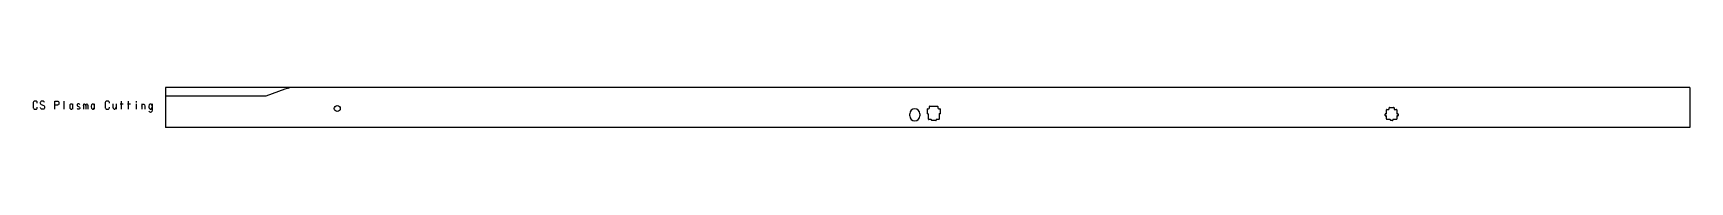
# Model space of a CAD drawing. Header units: metres. Extents: x -534 to -120, y 109 to 119.
import ezdxf

# ---------------------------------------------------------------- set-up
doc = ezdxf.new("R2010")
doc.units = ezdxf.units.M

msp = doc.modelspace()

# ---------------------------------------------------------------- linework, layer by layer
at = {"layer": 'CSPLASMA', "color": 7, "linetype": 'CONTINUOUS'}
for p, q in [((-475.88, 117.02), (-500.88, 117.02)), ((-471.11, 118.76), (-475.88, 117.02)), ((-470.5, 118.98), (-471.11, 118.76)), ((-470.27, 119.06), (-470.5, 118.98)), ((-470.27, 119.06), (-469.89, 119.2)), ((-315, 112.12), (-315, 112.62)), ((-312.5, 112.62), (-312.5, 112.12)), ((-310.56, 112.64), (-310.56, 113.83)), ((-310.5, 113.89), (-310.31, 113.89)), ((-310.38, 112.58), (-310.5, 112.58)), ((-310.31, 111.26), (-310.31, 112.51)), ((-310.06, 114.14), (-310.06, 114.45)), ((-309.99, 114.51), (-308.01, 114.51)), ((-307.95, 114.45), (-307.95, 114.14)), ((-307.7, 113.89), (-307.5, 113.89)), ((-307.69, 112.51), (-307.69, 111.26)), ((-307.5, 112.58), (-307.63, 112.58)), ((-307.44, 113.83), (-307.44, 112.64)), ((-196.25, 112.18), (-196.25, 112.55)), ((-196.19, 112.61), (-196, 112.61)), ((-196, 112.11), (-196.19, 112.11)), ((-195.94, 112.68), (-195.94, 113.58)), ((-195.94, 111.33), (-195.94, 112.05)), ((-195.81, 113.7), (-195.38, 113.7)), ((-195.25, 113.83), (-195.25, 114.08)), ((-195.13, 114.2), (-194.13, 114.2)), ((-194, 114.08), (-194, 113.83)), ((-193.88, 113.7), (-193.44, 113.7)), ((-193.32, 113.58), (-193.32, 112.68)), ((-193.32, 112.05), (-193.32, 111.33)), ((-193.25, 112.61), (-193.07, 112.61)), ((-193.07, 112.11), (-193.25, 112.11)), ((-193, 112.55), (-193, 112.18)), ((-309.66, 111.2), (-310.25, 111.2)), ((-309.6, 111.01), (-309.6, 111.14)), ((-308.47, 110.95), (-309.53, 110.95)), ((-308.41, 111.14), (-308.41, 111.01)), ((-307.75, 111.2), (-308.35, 111.2)), ((-195, 111.2), (-195.81, 111.2)), ((-194.94, 111.01), (-194.94, 111.14)), ((-194.38, 110.95), (-194.88, 110.95)), ((-194.31, 111.14), (-194.31, 111.01)), ((-193.44, 111.2), (-194.25, 111.2))]:
    msp.add_line(p, q, dxfattribs=at)
msp.add_circle((-458, 113.95), 0.75, dxfattribs=at)
for centre, radius, start, end in [((-313.75, 112.62), 1.25, 0, 180), ((-313.75, 112.12), 1.25, 180, 360), ((-310.5, 113.83), 0.0625, 90, 180), ((-310.5, 112.64), 0.0625, 180, 270), ((-310.38, 112.51), 0.0625, 0, 90), ((-310.31, 114.14), 0.25, 270, 360), ((-309.99, 114.45), 0.0625, 90, 180), ((-308.01, 114.45), 0.0625, 0, 90), ((-307.7, 114.14), 0.25, 180, 270), ((-307.63, 112.51), 0.0625, 90, 180), ((-307.5, 113.83), 0.0625, 0, 90), ((-307.5, 112.64), 0.0625, 270, 360), ((-196.19, 112.55), 0.063, 90, 180), ((-196.19, 112.18), 0.063, 180, 270), ((-196, 112.68), 0.063, 270, 360), ((-196, 112.05), 0.063, 0, 90), ((-195.81, 113.58), 0.125, 90, 180), ((-195.38, 113.83), 0.125, 270, 360), ((-195.13, 114.08), 0.125, 90, 180), ((-194.13, 114.08), 0.125, 0, 90), ((-193.88, 113.83), 0.125, 180, 270), ((-193.44, 113.58), 0.125, 0, 90), ((-193.25, 112.68), 0.063, 180, 270), ((-193.25, 112.05), 0.063, 90, 180), ((-193.07, 112.55), 0.063, 0, 90), ((-193.07, 112.18), 0.063, 270, 360), ((-310.25, 111.26), 0.0625, 180, 270), ((-309.66, 111.14), 0.0625, 0, 90), ((-309.53, 111.01), 0.0625, 180, 270), ((-308.47, 111.01), 0.0625, 270, 360), ((-308.35, 111.14), 0.0625, 90, 180), ((-307.75, 111.26), 0.0625, 270, 360), ((-195.81, 111.33), 0.125, 180, 270), ((-195, 111.14), 0.063, 0, 90), ((-194.88, 111.01), 0.063, 180, 270), ((-194.38, 111.01), 0.063, 270, 360), ((-194.25, 111.14), 0.063, 90, 180), ((-193.44, 111.33), 0.125, 270, 360)]:
    msp.add_arc(centre, radius, start, end, dxfattribs=at)
at = {"layer": 'Info', "color": 11, "linetype": 'CONTINUOUS'}
for p, q in [((-533.96, 115.44), (-533.98, 115.29)), ((-533.98, 115.29), (-533.98, 114.29)), ((-533.98, 114.29), (-533.96, 114.14)), ((-533.91, 115.58), (-533.96, 115.44)), ((-533.96, 114.14), (-533.91, 114)), ((-533.84, 115.69), (-533.91, 115.58)), ((-533.91, 114), (-533.84, 113.89)), ((-533.73, 115.75), (-533.84, 115.69)), ((-533.84, 113.89), (-533.73, 113.81)), ((-533.62, 115.79), (-533.73, 115.75)), ((-533.73, 113.81), (-533.62, 113.79)), ((-533.28, 115.79), (-533.62, 115.79)), ((-533.62, 113.79), (-533.28, 113.79)), ((-533.17, 115.75), (-533.28, 115.79)), ((-533.28, 113.79), (-533.17, 113.81)), ((-533.07, 115.69), (-533.17, 115.75)), ((-533.17, 113.81), (-533.07, 113.89)), ((-532.99, 115.58), (-533.07, 115.69)), ((-533.07, 113.89), (-532.99, 114)), ((-532.94, 115.44), (-532.99, 115.58)), ((-532.99, 114), (-532.94, 114.14)), ((-532.93, 115.29), (-532.94, 115.44)), ((-532.94, 114.14), (-532.93, 114.29)), ((-532.14, 115.56), (-532.18, 115.44)), ((-532.18, 115.44), (-532.18, 115.29)), ((-532.18, 115.29), (-532.14, 115.15)), ((-532.15, 114.09), (-532.17, 114.24)), ((-532.09, 113.96), (-532.15, 114.09)), ((-532.06, 115.69), (-532.14, 115.56)), ((-532.14, 115.15), (-532.06, 115.04)), ((-532.01, 113.86), (-532.09, 113.96)), ((-531.97, 115.76), (-532.06, 115.69)), ((-532.06, 115.04), (-531.96, 114.96)), ((-531.91, 113.81), (-532.01, 113.86)), ((-531.86, 115.79), (-531.97, 115.76)), ((-531.96, 114.96), (-531.34, 114.66)), ((-531.8, 113.79), (-531.91, 113.81)), ((-531.5, 115.79), (-531.86, 115.79)), ((-531.44, 113.79), (-531.8, 113.79)), ((-531.39, 115.76), (-531.5, 115.79)), ((-531.33, 113.81), (-531.44, 113.79)), ((-531.29, 115.71), (-531.39, 115.76)), ((-531.34, 114.66), (-531.24, 114.58)), ((-531.24, 113.89), (-531.33, 113.81)), ((-531.21, 115.61), (-531.29, 115.71)), ((-531.24, 114.58), (-531.16, 114.46)), ((-531.16, 114.01), (-531.24, 113.89)), ((-531.15, 115.49), (-531.21, 115.61)), ((-531.16, 114.46), (-531.13, 114.33)), ((-531.13, 114.15), (-531.16, 114.01)), ((-531.13, 114.33), (-531.13, 114.15)), ((-528.58, 113.79), (-528.58, 115.79)), ((-528.58, 115.79), (-527.9, 115.79)), ((-527.9, 114.79), (-528.58, 114.79)), ((-527.9, 115.79), (-527.77, 115.75)), ((-527.77, 114.83), (-527.9, 114.79)), ((-527.77, 115.75), (-527.66, 115.68)), ((-527.66, 114.9), (-527.77, 114.83)), ((-527.66, 115.68), (-527.57, 115.54)), ((-527.57, 115.04), (-527.66, 114.9)), ((-527.57, 115.54), (-527.54, 115.38)), ((-527.54, 115.2), (-527.57, 115.04)), ((-527.54, 115.38), (-527.54, 115.2)), ((-526.34, 115.79), (-526.34, 113.79)), ((-524.77, 114.86), (-524.84, 114.55)), ((-524.84, 114.55), (-524.84, 114.34)), ((-524.84, 114.34), (-524.77, 114.01)), ((-524.56, 115.06), (-524.77, 114.86)), ((-524.77, 114.01), (-524.56, 113.81)), ((-524.31, 115.06), (-524.56, 115.06)), ((-524.56, 113.81), (-524.31, 113.81)), ((-524.1, 114.86), (-524.31, 115.06)), ((-524.31, 113.81), (-524.1, 114.01)), ((-524.03, 114.55), (-524.1, 114.86)), ((-524.1, 114.01), (-524.03, 114.34)), ((-524.03, 113.79), (-524.03, 115.09)), ((-522.99, 114.91), (-523.01, 114.74)), ((-523.01, 114.74), (-522.94, 114.59)), ((-522.9, 115.04), (-522.99, 114.91)), ((-522.9, 113.84), (-522.99, 113.98)), ((-522.94, 114.59), (-522.84, 114.5)), ((-522.78, 115.09), (-522.9, 115.04)), ((-522.77, 113.79), (-522.9, 113.84)), ((-522.84, 114.5), (-522.46, 114.38)), ((-522.53, 115.09), (-522.78, 115.09)), ((-522.52, 113.79), (-522.77, 113.79)), ((-522.41, 115.04), (-522.53, 115.09)), ((-522.4, 113.84), (-522.52, 113.79)), ((-522.46, 114.38), (-522.36, 114.29)), ((-522.32, 114.91), (-522.41, 115.04)), ((-522.31, 113.96), (-522.4, 113.84)), ((-522.36, 114.29), (-522.29, 114.14)), ((-522.29, 114.14), (-522.31, 113.96)), ((-521.38, 115.09), (-521.38, 113.79)), ((-521.38, 114.74), (-521.3, 114.99)), ((-521.3, 114.99), (-521.11, 115.09)), ((-521.11, 115.09), (-520.93, 114.99)), ((-520.93, 114.99), (-520.85, 114.74)), ((-520.85, 114.74), (-520.78, 114.99)), ((-520.85, 114.74), (-520.85, 113.79)), ((-520.78, 114.99), (-520.59, 115.09)), ((-520.59, 115.09), (-520.4, 114.99)), ((-520.4, 114.99), (-520.33, 114.74)), ((-520.33, 114.74), (-520.33, 113.79)), ((-519.37, 114.86), (-519.44, 114.55)), ((-519.44, 114.55), (-519.44, 114.34)), ((-519.44, 114.34), (-519.37, 114.01)), ((-519.16, 115.06), (-519.37, 114.86)), ((-519.37, 114.01), (-519.16, 113.81)), ((-518.91, 115.06), (-519.16, 115.06)), ((-519.16, 113.81), (-518.91, 113.81)), ((-518.7, 114.86), (-518.91, 115.06)), ((-518.91, 113.81), (-518.7, 114.01)), ((-518.63, 114.55), (-518.7, 114.86)), ((-518.7, 114.01), (-518.63, 114.34)), ((-518.63, 113.79), (-518.63, 115.09)), ((-515.96, 115.44), (-515.98, 115.29)), ((-515.98, 115.29), (-515.98, 114.29)), ((-515.98, 114.29), (-515.96, 114.14)), ((-515.91, 115.58), (-515.96, 115.44)), ((-515.96, 114.14), (-515.91, 114)), ((-515.84, 115.69), (-515.91, 115.58)), ((-515.91, 114), (-515.84, 113.89)), ((-515.73, 115.75), (-515.84, 115.69)), ((-515.84, 113.89), (-515.73, 113.81)), ((-515.62, 115.79), (-515.73, 115.75)), ((-515.73, 113.81), (-515.62, 113.79)), ((-515.28, 115.79), (-515.62, 115.79)), ((-515.62, 113.79), (-515.28, 113.79)), ((-515.17, 115.75), (-515.28, 115.79)), ((-515.28, 113.79), (-515.17, 113.81)), ((-515.07, 115.69), (-515.17, 115.75)), ((-515.17, 113.81), (-515.07, 113.89)), ((-514.99, 115.58), (-515.07, 115.69)), ((-515.07, 113.89), (-514.99, 114)), ((-514.94, 115.44), (-514.99, 115.58)), ((-514.99, 114), (-514.94, 114.14)), ((-514.93, 115.29), (-514.94, 115.44)), ((-514.94, 114.14), (-514.93, 114.29)), ((-514.04, 115.09), (-514.04, 114.31)), ((-514.04, 114.31), (-513.97, 114)), ((-513.97, 114), (-513.77, 113.81)), ((-513.77, 113.81), (-513.53, 113.81)), ((-513.53, 113.81), (-513.33, 114)), ((-513.33, 114), (-513.26, 114.31)), ((-513.26, 115.09), (-513.26, 113.79)), ((-512.24, 115.09), (-511.48, 115.09)), ((-511.94, 113.79), (-511.94, 115.79)), ((-510.44, 115.09), (-509.68, 115.09)), ((-510.14, 113.79), (-510.14, 115.79)), ((-508.25, 115.79), (-508.25, 115.49)), ((-508.25, 115.09), (-508.25, 113.79)), ((-506.84, 115.09), (-506.84, 113.79)), ((-506.84, 114.56), (-506.77, 114.88)), ((-506.77, 114.88), (-506.57, 115.06)), ((-506.57, 115.06), (-506.33, 115.06)), ((-506.33, 115.06), (-506.13, 114.88)), ((-506.13, 114.88), (-506.06, 114.56)), ((-506.06, 114.56), (-506.06, 113.79)), ((-504.97, 114.88), (-505.04, 114.56)), ((-505.04, 114.56), (-505.04, 114.31)), ((-505.04, 114.31), (-504.97, 114)), ((-504.87, 113.08), (-505.01, 113.29)), ((-504.77, 115.06), (-504.97, 114.88)), ((-504.97, 114), (-504.77, 113.81)), ((-504.67, 112.99), (-504.87, 113.08)), ((-504.53, 115.06), (-504.77, 115.06)), ((-504.77, 113.81), (-504.53, 113.81)), ((-504.46, 113.05), (-504.67, 112.99)), ((-504.33, 114.88), (-504.53, 115.06)), ((-504.53, 113.81), (-504.33, 114)), ((-504.31, 113.24), (-504.46, 113.05)), ((-504.26, 114.56), (-504.33, 114.88)), ((-504.33, 114), (-504.26, 114.31)), ((-504.26, 113.51), (-504.31, 113.24)), ((-504.26, 115.09), (-504.26, 113.51))]:
    msp.add_line(p, q, dxfattribs=at)
at = {"layer": 'REFERENCE', "color": 9, "linetype": 'CONTINUOUS'}
for p, q in [((-120.13, 119.2), (-500.88, 119.2)), ((-500.88, 119.2), (-500.88, 109.64)), ((-120.13, 119.2), (-120.13, 119.06)), ((-120.13, 119.06), (-120.13, 118.98)), ((-120.13, 118.98), (-120.13, 118.76)), ((-120.13, 118.76), (-120.13, 109.64)), ((-500.88, 109.64), (-500.88, 109.42)), ((-500.88, 109.42), (-500.88, 109.34)), ((-500.88, 109.34), (-500.88, 109.2)), ((-120.13, 109.2), (-500.88, 109.2)), ((-120.13, 109.64), (-120.13, 109.42)), ((-120.13, 109.42), (-120.13, 109.34)), ((-120.13, 109.34), (-120.13, 109.2))]:
    msp.add_line(p, q, dxfattribs=at)

doc.saveas('drawing.dxf')
